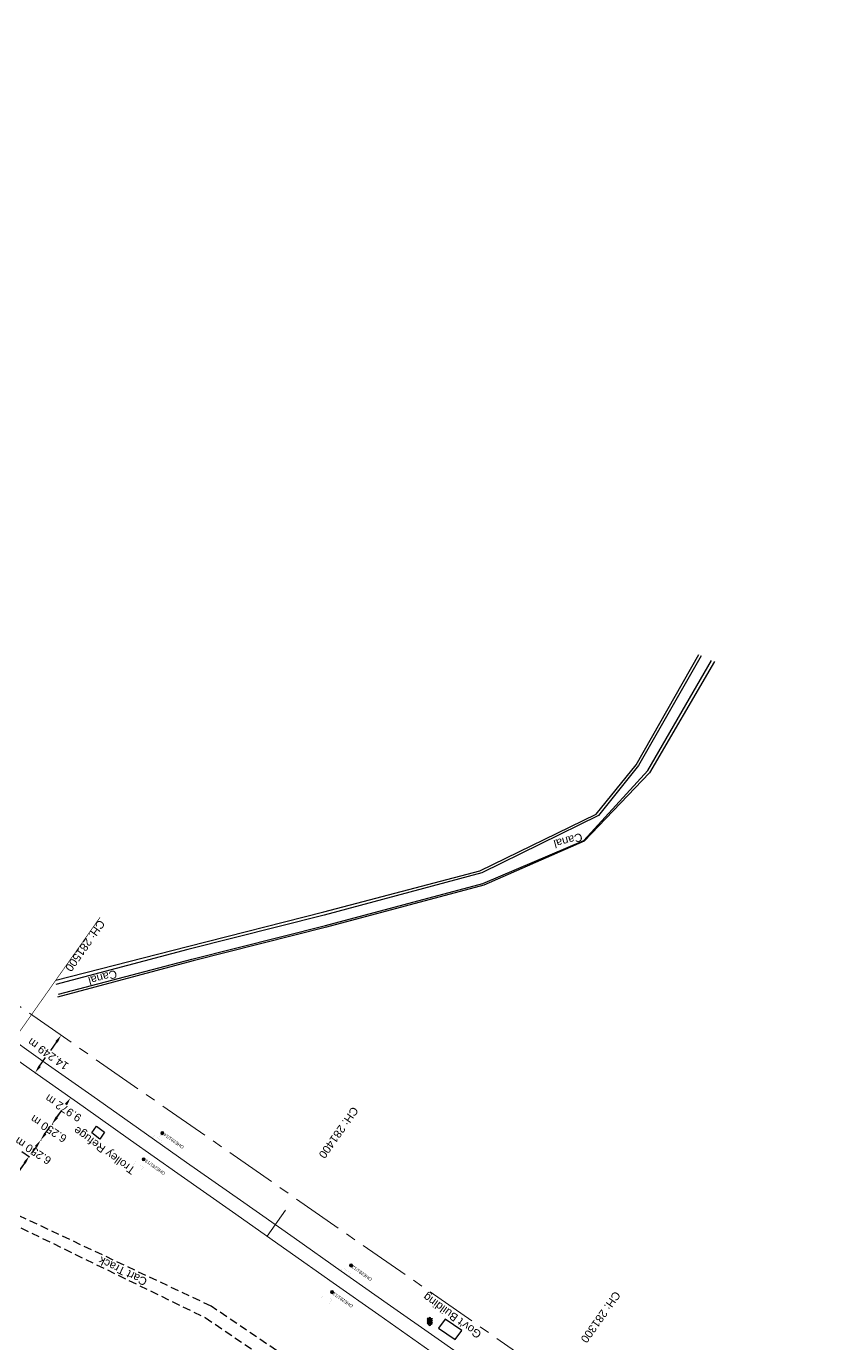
# Model space of a CAD drawing. Header units: metres. Extents: x 646303 to 662875, y 3366650 to 3378730.
# Drawn here: x 659751.2 to 659998.6, y 3368781.6 to 3369193 of the extents above; entities that cross this region are included whole.
import ezdxf
from ezdxf.enums import TextEntityAlignment as Align

# ---------------------------------------------------------------- set-up
doc = ezdxf.new("R2010")
doc.units = ezdxf.units.M
doc.header["$MEASUREMENT"] = 0
doc.header["$PDMODE"] = 3
doc.header["$PDSIZE"] = 0.5
for name, pattern in [('CENTER', [50.8, 31.75, -6.35, 6.35, -6.35]), ('DASHED', [0.75, 0.5, -0.25]), ('PHANTOM2', [1.25, 0.625, -0.125, 0.125, -0.125, 0.125, -0.125])]:
    doc.linetypes.add(name, pattern=pattern)
for name, color, linetype, lineweight in [('BOUNDARY DIMENTION', 10, 'Continuous', 0), ('Existing Chainage', 7, 'Continuous', 0), ('Existing IR Track', 143, 'Continuous', 0), ('Existing Railway Boundary', 7, 'CENTER', 0), ('OHE MAST', 8, 'Continuous', 0), ('OHE MAST TEXT', 8, 'Continuous', 0)]:
    doc.layers.add(name, color=color, linetype=linetype, lineweight=lineweight)
for name, color, linetype in [('CANAL_BOTTOM', 5, 'Continuous'), ('CANAL_TOP', 5, 'Continuous'), ('Dimension', 10, 'Continuous'), ('GOVT_BUILDING', 251, 'Continuous'), ('MATCH LINE', 7, 'Continuous'), ('Side Details', 251, 'Continuous'), ('SIGNAL_POST', 8, 'Continuous'), ('SUB_ROAD_EDGE', 34, 'Continuous'), ('TOPO_TEXT', 251, 'Continuous'), ('TROLLEY_STAND', 7, 'Continuous')]:
    doc.layers.add(name, color=color, linetype=linetype)
doc.styles.get("Standard").update_dxf_attribs({"font": 'arial.ttf'})
doc.styles.add('Style-Arial', font='arial.ttf')
doc.dimstyles.new('DIM', dxfattribs={"dimtxt": 2.5, "dimasz": 2.5, "dimexe": 0.18, "dimexo": 0.0625, "dimgap": 0.09, "dimtad": 0, "dimtih": 1, "dimtoh": 1, "dimdec": 3, "dimzin": 0, "dimdsep": 46, "dimtxsty": 'Standard', "dimcen": 0.09, "dimadec": 0, "dimazin": 0, "dimtfac": 1, "dimtdec": 3, "dimtofl": 0, "dimtmove": 0, "dimatfit": 3, "dimfxl": 1, "dimtolj": 1, "dimtzin": 0, "dimarcsym": 0})

# ---------------------------------------------------------------- blocks, each defined once
blk = doc.blocks.new('SIG')
for color, points in [(1, [(-0.22, 0.42, 0.180295), (-0.01, 0.33, -0.00255), (0.01, 0.33, -0.00255), (0.02, 0.33, 0.180295), (0.23, 0.42, -0.002654), (0.25, 0.44, 0.184495), (0.33, 0.65, 1.000001), (-0.32, 0.65, 0.184495), (-0.24, 0.44, -0.002654)]), (2, [(0.23, -0.23, -0.002654), (0.25, -0.21, 0.184495), (0.33, 0.01, 1.000001), (-0.32, 0.01, 0.184495), (-0.24, -0.21, -0.002654), (-0.22, -0.23, 0.180295), (-0.01, -0.32, -0.00255), (0.01, -0.32, -0.00255), (0.02, -0.32, 0.180295)]), (3, [(0.23, -0.88, -0.002654), (0.25, -0.86, 0.184495), (0.33, -0.64, 1.000001), (-0.32, -0.64, 0.184495), (-0.24, -0.86, -0.002654), (-0.22, -0.88, 0.395599)])]:
    blk.add_hatch(color=color).paths.add_polyline_path(points)
for p, q in [((-0.31, 0.98), (-0.32, -0.9)), ((0.33, -0.9), (0.32, 0.98))]:
    blk.add_line(p, q)
for points in [[(-0.31, 0.98), (-0.81, 0.98, 0.198758), (-0.42, 0.41, 0.003814), (-0.31, 0.39, 0.003814)], [(-0.31, 0.33), (-0.81, 0.33, 0.198758), (-0.42, -0.23, 0.003727), (-0.32, -0.26, 0.003727)], [(0.32, 0.98), (0.82, 0.98, -0.198758), (0.44, 0.41, -0.003814), (0.32, 0.39, -0.003814)], [(0.32, 0.33), (0.82, 0.33, -0.198758), (0.44, -0.23, -0.003727), (0.33, -0.26, -0.003727)], [(-0.32, -0.32), (-0.81, -0.32, 0.198758), (-0.42, -0.88, 0.003639), (-0.32, -0.9)], [(0.33, -0.32), (0.82, -0.32, -0.198758), (0.44, -0.88, -0.003639), (0.33, -0.9)]]:
    blk.add_lwpolyline(points, format="xyb")
for centre, radius, start, end in [((0.01, 0.91), 0.324, 12.4049, 167.5951), ((0.01, 0.81), 0.357, 27.7578, 152.2422), ((0.01, -0.9), 0.324, 181.4572, 358.5428)]:
    blk.add_arc(centre, radius, start, end)
blk = doc.blocks.new('OHE MAST')
h = blk.add_hatch(color=256)
edge = h.paths.add_edge_path()
edge.add_arc((0, 0), 0.514, 0, 360)
at = {"const_width": 0.01, "flags": 128}
for points in [[(1.5, 3.5), (1.5, 2), (-1.5, 2), (-1.5, 3.5)], [(0, 2), (0, 0)]]:
    blk.add_lwpolyline(points, dxfattribs=at)
blk.add_circle((0, 0), 0.514)
blk = doc.blocks.new('*D7372')
at = {"layer": 'Defpoints', "color": 0, "transparency": 16777216}
for p in [(659755.66, 3368845.17), (659755.67, 3368845.17), (659752.06, 3368840.07)]:
    blk.add_point(p, dxfattribs=at)
at = {"layer": 'Dimension', "color": 0, "lineweight": -2, "transparency": 16777216}
for p, q in [((659757.11, 3368847.22), (659758.55, 3368849.26)), ((659755.72, 3368845.14), (659755.81, 3368845.07)), ((659752.11, 3368840.03), (659752.21, 3368839.96)), ((659750.62, 3368838.02), (659749.18, 3368835.98))]:
    blk.add_line(p, q, dxfattribs=at)
at = {"layer": 'Dimension', "color": 0, "transparency": 16777216}
for points in [[(659756.77, 3368847.46), (659757.45, 3368846.98), (659755.67, 3368845.17)], [(659750.28, 3368838.26), (659750.97, 3368837.78), (659752.07, 3368840.06)]]:
    blk.add_solid(points, dxfattribs=at)
at = {"layer": 'Dimension', "color": 0, "lineweight": 0, "transparency": 16777216, "insert": (659753.33, 3368841.85), "char_height": 2.5, "attachment_point": 5, "rotation": 147}
blk.add_mtext('\\A1;6.250 m', dxfattribs=at)
blk = doc.blocks.new('*D7373')
at = {"layer": 'Defpoints', "color": 0, "transparency": 16777216}
for p in [(659759.27, 3368850.28), (659759.27, 3368850.28), (659755.66, 3368845.17)]:
    blk.add_point(p, dxfattribs=at)
at = {"layer": 'Dimension', "color": 0, "lineweight": -2, "transparency": 16777216}
for p, q in [((659760.71, 3368852.32), (659762.15, 3368854.37)), ((659759.32, 3368850.25), (659759.41, 3368850.18)), ((659754.23, 3368843.13), (659752.79, 3368841.09)), ((659755.72, 3368845.14), (659755.81, 3368845.07))]:
    blk.add_line(p, q, dxfattribs=at)
at = {"layer": 'Dimension', "color": 0, "transparency": 16777216}
for points in [[(659760.37, 3368852.56), (659761.05, 3368852.08), (659759.27, 3368850.28)], [(659753.89, 3368843.37), (659754.57, 3368842.89), (659755.67, 3368845.17)]]:
    blk.add_solid(points, dxfattribs=at)
at = {"layer": 'Dimension', "color": 0, "lineweight": 0, "transparency": 16777216, "insert": (659758.17, 3368848.73), "char_height": 2.5, "attachment_point": 5, "rotation": 147}
blk.add_mtext('\\A1;6.250 m', dxfattribs=at)
blk = doc.blocks.new('*D7374')
at = {"layer": 'Defpoints', "color": 0, "transparency": 16777216}
for p in [(659765.01, 3368858.44), (659765.04, 3368858.42), (659759.27, 3368850.28)]:
    blk.add_point(p, dxfattribs=at)
at = {"layer": 'Dimension', "color": 0, "lineweight": -2, "transparency": 16777216}
for p, q in [((659763.6, 3368856.37), (659763.55, 3368856.31)), ((659765.06, 3368858.4), (659765.18, 3368858.31)), ((659760.74, 3368852.3), (659761.98, 3368854.07)), ((659759.32, 3368850.25), (659759.44, 3368850.16))]:
    blk.add_line(p, q, dxfattribs=at)
at = {"layer": 'Dimension', "color": 0, "transparency": 16777216}
for points in [[(659763.26, 3368856.61), (659763.94, 3368856.13), (659765.04, 3368858.42)], [(659760.39, 3368852.54), (659761.08, 3368852.07), (659759.3, 3368850.26)]]:
    blk.add_solid(points, dxfattribs=at)
at = {"layer": 'Dimension', "color": 0, "lineweight": 0, "transparency": 16777216, "insert": (659762.76, 3368855.19), "char_height": 2.5, "attachment_point": 5, "rotation": 147}
blk.add_mtext('\\A1;9.972 m', dxfattribs=at)
blk = doc.blocks.new('*D7268')
at = {"layer": 'Defpoints', "color": 0, "linetype": 'ByBlock', "ltscale": 0.5, "transparency": 16777216}
for p in [(659762.08, 3368877.92), (659762.08, 3368877.92), (659753.95, 3368866.22)]:
    blk.add_point(p, dxfattribs=at)
at = {"layer": 'Existing Railway Boundary', "color": 0, "linetype": 'ByBlock', "lineweight": -2, "ltscale": 0.5, "transparency": 16777216}
for p, q in [((659760.66, 3368875.86), (659758.8, 3368873.19)), ((659762.14, 3368877.88), (659762.23, 3368877.81)), ((659755.37, 3368868.27), (659757.23, 3368870.95)), ((659754, 3368866.18), (659754.09, 3368866.12))]:
    blk.add_line(p, q, dxfattribs=at)
at = {"layer": 'Existing Railway Boundary', "color": 0, "linetype": 'ByBlock', "ltscale": 0.5, "transparency": 16777216}
for points in [[(659760.31, 3368876.1), (659761, 3368875.63), (659762.08, 3368877.92)], [(659755.03, 3368868.51), (659755.72, 3368868.03), (659753.95, 3368866.22)]]:
    blk.add_solid(points, dxfattribs=at)
at = {"layer": 'Existing Railway Boundary', "color": 0, "linetype": 'ByBlock', "ltscale": 0.5, "transparency": 16777216, "insert": (659758.02, 3368872.07), "char_height": 2.5, "attachment_point": 5, "rotation": 145}
blk.add_mtext('\\A1;14.249 m', dxfattribs=at)
blk = doc.blocks.new('*D7135')
at = {"layer": 'BOUNDARY DIMENTION', "color": 0, "lineweight": -2, "transparency": 16777216}
for p, q in [((659749.84, 3368841.63), (659752.21, 3368839.96)), ((659750.63, 3368838.02), (659735.95, 3368817.17)), ((659723.85, 3368799.97), (659734.38, 3368814.93)), ((659720.19, 3368799.49), (659722.56, 3368797.82))]:
    blk.add_line(p, q, dxfattribs=at)
at = {"layer": 'BOUNDARY DIMENTION', "color": 0, "transparency": 16777216}
for points in [[(659750.29, 3368838.26), (659750.97, 3368837.78), (659752.07, 3368840.07)], [(659723.51, 3368800.21), (659724.19, 3368799.73), (659722.41, 3368797.93)]]:
    blk.add_solid(points, dxfattribs=at)
at = {"layer": 'Defpoints', "color": 0, "transparency": 16777216}
for p in [(659749.79, 3368841.67), (659720.14, 3368799.52), (659722.41, 3368797.93)]:
    blk.add_point(p, dxfattribs=at)
at = {"layer": 'BOUNDARY DIMENTION', "color": 0, "transparency": 16777216, "insert": (659735.17, 3368816.05), "char_height": 2.5, "attachment_point": 5, "rotation": 145}
blk.add_mtext('\\A1;51.530 m', dxfattribs=at)

msp = doc.modelspace()

# ---------------------------------------------------------------- linework, layer by layer
at = {"layer": 'CANAL_BOTTOM', "linetype": 'Continuous'}
for points in [[(659961.858, 3368996.466, 269.34), (659942.347, 3368962.189, 269.344), (659929.816, 3368946.532, 269.301), (659893.382, 3368928.676, 269.273), (659844.148, 3368915.467, 269.213), (659801.584, 3368904.774, 269.283), (659760.437, 3368893.763, 268.986)], [(659761.243, 3368890.728, 269.3), (659802.859, 3368901.701, 269.278), (659844.608, 3368912.21, 269.349), (659893.738, 3368925.355, 269.34), (659925.242, 3368938.757, 269.468), (659945.203, 3368960.661, 269.283), (659965.105, 3368994.946, 269.448)]]:
    msp.add_polyline3d(points, dxfattribs=at)
at = {"layer": 'CANAL_TOP', "linetype": 'Continuous'}
for points in [[(659760.452, 3368895.171, 269.803), (659801.572, 3368905.678, 270.148), (659844.037, 3368916.515, 270.064), (659892.818, 3368929.293, 270.09), (659929.161, 3368946.999, 270.097), (659941.58, 3368962.429, 270.132), (659961.186, 3368996.821, 270.023)], [(659966.052, 3368994.633, 270.322), (659945.773, 3368959.926, 270.417), (659925.385, 3368938.525, 270.152), (659894.013, 3368924.843, 270.316), (659844.919, 3368911.717, 270.188), (659803.344, 3368901.17, 270.208), (659760.901, 3368889.808, 270.085)]]:
    msp.add_polyline3d(points, dxfattribs=at)
at = {"layer": 'Existing Chainage', "color": 0, "linetype": 'Continuous', "lineweight": 13, "flags": 128}
msp.add_lwpolyline([(659832.1613, 3368823.3336), (659826.4039, 3368815.1573)], dxfattribs=at)
at = {"layer": 'Existing IR Track', "flags": 128}
for points in [[(659740.2264, 3368875.8743), (659754.5988, 3368865.7599), (659768.9678, 3368855.648), (659783.7436, 3368845.2202), (659798.5133, 3368834.7968), (659815.5244, 3368822.8182), (659832.5531, 3368810.8273), (659846.9661, 3368800.6706), (659861.2421, 3368790.6105), (659877.199, 3368779.3898)], [(659742.7417, 3368879.4958), (659757.1391, 3368869.3654), (659771.6493, 3368859.1554), (659786.2764, 3368848.8193), (659801.234, 3368838.2496), (659818.0721, 3368826.4326), (659834.839, 3368814.6655), (659849.5301, 3368804.3119), (659863.8927, 3368794.1899), (659879.7694, 3368783.0392), (659895.5429, 3368771.961)]]:
    msp.add_lwpolyline(points, dxfattribs=at)
at = {"layer": 'Existing Railway Boundary', "ltscale": 0.5, "flags": 128}
msp.add_lwpolyline([(661261.7891, 3367825.266), (661056.265, 3367974.075), (660993.301, 3368017.793), (660936.05, 3368056.271), (660878.069, 3368096.898), (660619.115, 3368276.641), (660585.57, 3368300.327), (660527.021, 3368341.267), (660475.796, 3368378.834), (660472.525, 3368381.207), (660354.292, 3368462.605), (660294.488, 3368503.833), (660263.456, 3368528.086), (660239.049, 3368541.658), (660181.559, 3368585.221), (660122.552, 3368626.428), (660067.615, 3368665.39), (660038.774, 3368685.67), (660013.248, 3368703.186), (659738.162, 3368894.558), (659689.517, 3368933.836), (659629.745, 3368974.06), (659574.708, 3369013.277), (659518.309, 3369050.492), (659464.579, 3369090.051), (659349.668, 3369170.723), (659290.065, 3369211.752), (659242.569, 3369244.656), (659188.19, 3369284.473), (659129.796, 3369327.676), (659081.69, 3369359.821), (659031.063, 3369397.024), (658979.264, 3369433.353), (658865.974, 3369516.982), (658811.255, 3369554.498), (658751.073, 3369594.048), (658694.993, 3369631.12), (658636.558, 3369673.911), (658584.848, 3369710.307), (658526.088, 3369751.867), (658475.026, 3369788.399), (658415.871, 3369829.614), (658358.4433, 3369870.2353), (658365.6376, 3369880.8523), (658315.7686, 3369914.6449), (658262.4534, 3369951.1191), (658207.5898, 3369987.2088), (658170.1377, 3370012.0734), (658163.95, 3370016.0498), (658153.8737, 3370024.2065), (658103.11, 3370064.883), (658050.4836, 3370102.7082), (658036.3757, 3370112.9363)], dxfattribs=at)
at = {"layer": 'GOVT_BUILDING', "linetype": 'Continuous'}
msp.add_polyline3d([(659879.932, 3368786.475, 270.335), (659885.126, 3368782.954, 270.29), (659887.136, 3368785.753, 272.354), (659881.9419, 3368789.2741, 272.354)], close=True, dxfattribs=at)
at = {"layer": 'MATCH LINE', "linetype": 'PHANTOM2', "ltscale": 15, "const_width": 0.2}
msp.add_lwpolyline([(659774.2348, 3368914.7842), (659702.9956, 3368813.5544)], dxfattribs=at)
at = {"layer": 'SUB_ROAD_EDGE', "color": 88, "linetype": 'DASHED', "ltscale": 5}
for points in [[(660016.865, 3368601.841), (659997.762, 3368629.988), (659966.155, 3368662.331), (659908.761, 3368721.108), (659860.335, 3368758.441), (659808.881, 3368793.355), (659734.226, 3368828.509)], [(659732.686, 3368826.004), (659807.028, 3368789.77), (659858.413, 3368755.087), (659906.59, 3368719.477), (659963.179, 3368659.987), (659995.896, 3368626.701), (660013.994, 3368598.369)]]:
    msp.add_lwpolyline(points, dxfattribs=at)
at = {"layer": 'TROLLEY_STAND', "linetype": 'Continuous'}
msp.add_polyline3d([(659774.128, 3368845.505, 270.503), (659771.613, 3368847.422, 270.475), (659773.08, 3368849.591, 270.397), (659775.5951, 3368847.6739, 270.397)], close=True, dxfattribs=at)

# ---------------------------------------------------------------- block references
at = {"layer": 'OHE MAST', "color": 2, "rotation": 143.3908318566117}
for p in [(659793.665, 3368847.407), (659787.843, 3368839.198), (659852.609, 3368806.078), (659846.67, 3368797.74)]:
    msp.add_blockref('OHE MAST', p, dxfattribs=at)
at = {"layer": 'SIGNAL_POST', "linetype": 'Continuous'}
msp.add_blockref('SIG', (659877.135, 3368788.537, 270.521), dxfattribs=at)

# ---------------------------------------------------------------- texts
at = {"layer": 'Existing Chainage', "color": 0, "linetype": 'Continuous', "lineweight": 0, "char_height": 2.5, "attachment_point": 6, "line_spacing_factor": 0.6, "style": 'Style-Arial'}
for s, insert, rotation in [('CH: 281500', (659764.1928, 3368898.282), 234.86454), ('CH: 281400', (659843.3355, 3368839.9262), 234.848292), ('CH: 281300', (659925.1292, 3368782.3092), 234.753537)]:
    msp.add_mtext(s, dxfattribs=dict(at, insert=insert, rotation=rotation))
at = {"layer": 'OHE MAST TEXT'}
for s, p in [('OHE281/14', (659797.2345, 3368844.9166)), ('OHE281/13', (659791.4125, 3368836.7076)), ('OHE281/12', (659855.9559, 3368803.6258)), ('OHE281/11', (659850.0169, 3368795.2878))]:
    msp.add_text(s, height=1, rotation=145, dxfattribs=at).set_placement(p, align=Align.MIDDLE_CENTER)
at = {"layer": 'Side Details'}
for s, p in [('Trolley Refuge', (659785.4642, 3368836.3152)), ("Gov't Building", (659893.5628, 3368785.0566))]:
    msp.add_text(s, height=2.5, rotation=144.100313, dxfattribs=at).set_placement(p)
at = {"layer": 'SUB_ROAD_EDGE', "color": 88, "linetype": 'DASHED', "ltscale": 5}
msp.add_text('Cart Track', height=2.5, rotation=154.015577, dxfattribs=at).set_placement((659789.1965, 3368801.8082))
at = {"layer": 'TOPO_TEXT', "color": 5}
for p in [(659924.4334, 3368941.1702), (659779.1366, 3368898.4005)]:
    msp.add_text('Canal', height=2.5, rotation=194.981413, dxfattribs=at).set_placement(p)

# ---------------------------------------------------------------- dimensions: what is measured, and where the dimension line sits
at = {"layer": 'BOUNDARY DIMENTION'}
dim = msp.add_linear_dim(base=(659722.41, 3368797.925), p1=(659749.7936, 3368841.6656), p2=(659720.1373, 3368799.5244), angle=234.864559, dimstyle='DIM', override={"dimpost": ' m'}, dxfattribs=at)
dim.commit()
dim.dimension.update_dxf_attribs({"geometry": '*D7135', "text_midpoint": (659735.1653, 3368816.0502), "dimtype": 129, "text_rotation": 145})
at = {"layer": 'Dimension', "color": 10, "lineweight": 0}
for base, p1, p2, angle, picture, middle in [((659765.0354, 3368858.4153), (659759.267, 3368850.2811), (659765.006, 3368858.436), 54.864559, '*D7374', (659762.7636, 3368855.1872)), ((659759.2672, 3368850.2809), (659755.6647, 3368845.1737), (659759.2657, 3368850.282), 54.818733, '*D7373', (659758.1726, 3368848.7281)), ((659755.6662, 3368845.1726), (659752.0636, 3368840.0653), (659755.6647, 3368845.1737), 54.818733, '*D7372', (659753.3253, 3368841.8518))]:
    dim = msp.add_linear_dim(base=base, p1=p1, p2=p2, angle=angle, dimstyle='DIM', override={"dimpost": ' m'}, dxfattribs=at)
    dim.commit()
    dim.dimension.update_dxf_attribs({"geometry": picture, "text_midpoint": middle, "dimtype": 129, "text_rotation": 147})
at = {"layer": 'Existing Railway Boundary', "linetype": 'ByBlock', "ltscale": 0.5}
dim = msp.add_aligned_dim(p1=(659753.9466, 3368866.2189), p2=(659762.084, 3368877.916), distance=0, dimstyle='DIM', override={"dimpost": ' m'}, dxfattribs=at)
dim.commit()
dim.dimension.update_dxf_attribs({"geometry": '*D7268', "text_midpoint": (659758.0153, 3368872.0674), "text_rotation": 145})

doc.saveas('drawing.dxf')
